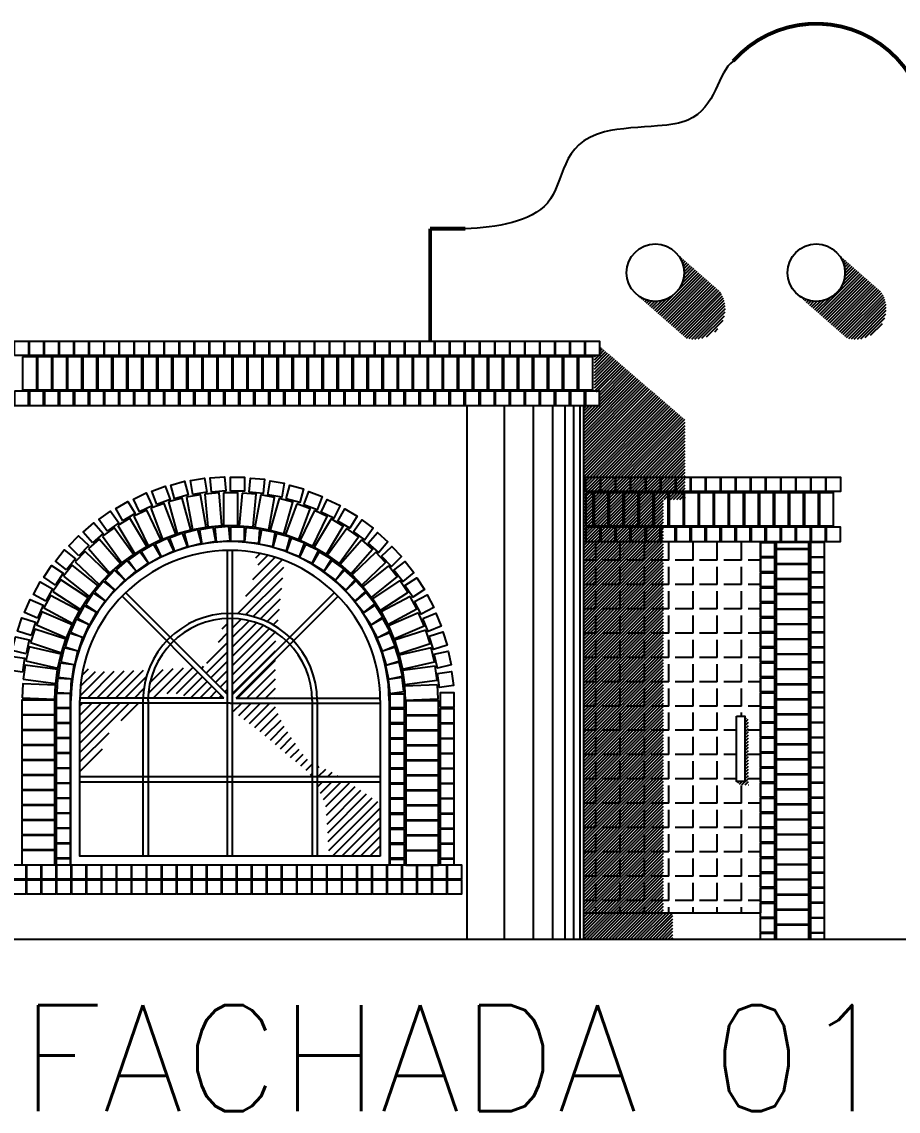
# Model space of a CAD drawing. Extents: x -51.7 to 12.2, y -8.6 to 39.8.
# Drawn here: x 2.25 to 7.21, y 8.3 to 14.46 of the extents above; entities that cross this region are included whole.
import ezdxf

# ---------------------------------------------------------------- set-up
doc = ezdxf.new("R2010")
doc.units = 0
doc.header["$LTSCALE"] = 0.5
doc.header["$MEASUREMENT"] = 0
doc.layers.add('ELEV', color=7, linetype='CONTINUOUS')
doc.layers.add('ELEVACION', color=7, linetype='CONTINUOUS')
doc.styles.add('COTAS', font='romans.shx', dxfattribs={"height": 0.1})
pattern_1 = [(45, (-18.964873, 11.449822), (-0.008838835, 0.008838835), [])]

msp = doc.modelspace()

# ---------------------------------------------------------------- hatches: boundary and pattern name
at = {"layer": 'ELEV'}
h = msp.add_hatch(dxfattribs=at)
h.set_pattern_fill('ANSI31', color=256, scale=0.1, style=0)
h.set_pattern_definition(pattern_1)
h.paths.add_polyline_path([(6.2051, 12.9321), (5.9444, 13.1614, -0.21562), (5.9996, 13.0394, -0.645251), (5.7298, 12.9174), (6.0107, 12.6703, 0.697827)])
h = msp.add_hatch(dxfattribs=at)
h.set_pattern_fill('ANSI31', color=256, scale=0.1, style=0)
h.set_pattern_definition(pattern_1)
h.paths.add_polyline_path([(7.1151, 12.9321), (6.8544, 13.1614, -0.21562), (6.9096, 13.0394, -0.645251), (6.6398, 12.9174), (6.9207, 12.6703, 0.697827)])
h = msp.add_hatch(dxfattribs=at)
h.set_pattern_fill('ANSI31', color=256, scale=0.1, style=0)
h.set_pattern_definition([(45, (-8.715565, 0), (-0.008838835, 0.008838835), [])])
h.paths.add_polyline_path([(5.4338, 9.2683), (5.4338, 12.2883), (5.5202, 12.2883), (5.5202, 12.3645), (5.4923, 12.3645), (5.4923, 12.5692), (5.5202, 12.5692), (5.5202, 12.6264), (6.0055, 12.2088), (6.0055, 11.7569), (5.8836, 11.7569), (5.8836, 9.4183), (5.9364, 9.4183), (5.9364, 9.2683)])
h = msp.add_hatch(dxfattribs=at)
h.set_pattern_fill('ANGLE', color=256, scale=0.5, angle=90, style=0)
h.set_pattern_definition([(90, (0, 0), (-0.1375, 8e-18), [0.1, -0.0375]), (180, (0, 0), (-2e-17, -0.1375), [0.1, -0.0375])])
h.paths.add_polyline_path([(6.4313, 11.5183), (5.4313, 11.5183), (5.4313, 9.4183), (6.4313, 9.4183), (6.4313, 9.472)])
h.paths.add_polyline_path([(6.3431, 10.5299), (6.3431, 10.1612), (6.2954, 10.1612), (6.2954, 10.5299)], flags=16)
h = msp.add_hatch(dxfattribs=at)
h.set_pattern_fill('ANSI31', color=256, scale=0.3, style=0)
h.paths.add_polyline_path([(3.7402, 11.4102, 0.053842), (3.564, 11.4579), (3.5928, 11.3931), (3.5717, 11.3299), (3.5083, 11.1822), (3.4456, 11.1195), (3.4456, 11.111, -0.137158), (3.6991, 11.0321)])
h.paths.add_polyline_path([(3.6956, 11.0001, 0.144654), (3.4456, 11.0824), (3.4456, 10.6528), (3.6878, 10.895), (3.6878, 10.929)])
h.paths.add_polyline_path([(3.4171, 11.0824, 0.004844), (3.4081, 11.082), (3.4028, 11.0767), (3.35, 10.8974), (3.2866, 10.813), (3.259, 10.8109), (3.4171, 10.6528)])
h.paths.add_polyline_path([(3.2215, 10.808), (3.0121, 10.7919), (3.0006, 10.7916, 0.088129), (2.9673, 10.6326), (3.0154, 10.6326), (3.0543, 10.6548), (3.1071, 10.6653), (3.2251, 10.6326), (3.3969, 10.6326)])
h.paths.add_polyline_path([(2.9696, 10.7906), (2.6742, 10.7814), (2.6029, 10.8088, 0.052334), (2.5815, 10.6326), (2.9387, 10.6326, -0.082206)])
h.paths.add_polyline_path([(2.9065, 10.5704), (2.9385, 10.5887), (2.9385, 10.604), (2.5813, 10.604), (2.5813, 10.214), (2.7059, 10.3384), (2.7587, 10.4649)])
h.paths.add_polyline_path([(3.6878, 10.8546), (3.4658, 10.6326), (3.6878, 10.6326)])
h.paths.add_polyline_path([(3.6878, 10.581), (3.6878, 10.604), (3.4456, 10.604), (3.4456, 10.5619), (3.6139, 10.4333), (3.7617, 10.3067), (3.8779, 10.2118), (3.8909, 10.1883), (3.8956, 10.1883), (3.8956, 10.2617), (3.8885, 10.2645), (3.8251, 10.3384), (3.7301, 10.486)])
h.paths.add_polyline_path([(3.994, 10.2223), (3.9242, 10.2502), (3.9242, 10.1883), (4.0536, 10.1883)])
h.paths.add_polyline_path([(4.1007, 10.1583), (3.9242, 10.1583), (3.9242, 10.1285), (3.9307, 10.1169), (3.9729, 10.0325), (3.9925, 9.7383), (4.2813, 9.7383), (4.2813, 10.038)])
at = {"layer": 'ELEVACION'}
h = msp.add_hatch(dxfattribs=at)
h.set_pattern_fill('ANSI31', color=256, scale=0.1, style=0)
h.set_pattern_definition([(45, (-19.559361, 13.228758), (-0.008838835, 0.008838835), [])])
h.paths.add_polyline_path([(6.3431, 10.5299), (6.3431, 10.1612), (6.3631, 10.1435), (6.3631, 10.5123)])
h.paths.add_polyline_path([(6.3431, 10.1612), (6.2954, 10.1612), (6.318, 10.1412), (6.3631, 10.1412), (6.3631, 10.1435)])

# ---------------------------------------------------------------- linework, layer by layer
at = {"layer": 'ELEV'}
for p, q in [((1.4313, 12.2883), (5.4313, 12.2883)), ((4.7706, 12.2883), (4.7706, 9.2683)), ((4.9821, 12.2883), (4.9821, 9.2683)), ((5.145, 12.2883), (5.145, 9.2683)), ((5.2552, 12.2883), (5.2552, 9.2683)), ((5.3256, 12.2883), (5.3256, 9.2683)), ((5.3741, 12.2883), (5.3741, 9.2683)), ((5.4093, 12.2883), (5.4093, 9.2683)), ((5.4313, 12.2883), (5.4313, 9.2683)), ((5.4313, 11.5183), (6.4313, 11.5183)), ((6.4313, 11.5183), (6.4313, 9.4183)), ((5.4313, 9.4183), (6.4313, 9.4183)), ((-0.2937, 9.2683), (12.1948, 9.2683))]:
    msp.add_line(p, q, dxfattribs=at)
at = {"layer": 'ELEV', "const_width": 0.0214}
msp.add_lwpolyline([(7.2783, 14.1549, 0.500359), (6.277, 14.2364, 0.500359)], format="xyb", dxfattribs=at)
for points in [[(4.5628, 13.2883), (4.5628, 12.6512)], [(4.7629, 13.2883), (4.5628, 13.2883)]]:
    msp.add_lwpolyline(points, dxfattribs=at)
at = {"layer": 'ELEV'}
for centre in [(5.8371, 13.0394), (6.7471, 13.0394)]:
    msp.add_circle(centre, 0.1625, dxfattribs=at)
msp.add_open_spline([(6.277, 14.2364), (6.191, 14.1772), (6.1791, 13.9164), (5.8585, 13.8653), (5.2789, 13.8454), (5.3634, 13.3641), (4.9374, 13.2947), (4.7629, 13.2883)], degree=3, knots=[0, 0, 0, 0, 0.415536, 0.527958, 0.663505, 1.063094, 1.412458, 1.412458, 1.412458, 1.412458], dxfattribs=at)
at = {"layer": 'ELEVACION'}
for p, q in [((3.4171, 9.7383), (3.4171, 11.4683)), ((3.4456, 9.7383), (3.4456, 11.4683)), ((3.4171, 10.6528), (2.8404, 11.2295)), ((3.4456, 10.6528), (4.0223, 11.2295)), ((3.3969, 10.6326), (2.8202, 11.2093)), ((3.4658, 10.6326), (4.0425, 11.2093)), ((2.5313, 9.6883), (2.5313, 10.6183)), ((3.3969, 10.6326), (2.5813, 10.6326)), ((3.4313, 10.604), (2.5813, 10.604)), ((2.9385, 10.6183), (2.9385, 9.7383)), ((2.9671, 10.6183), (2.9671, 9.7383)), ((3.4313, 10.604), (4.2813, 10.604)), ((3.4658, 10.6326), (4.2813, 10.6326)), ((3.8956, 10.6183), (3.8956, 9.7383)), ((3.9242, 10.6183), (3.9242, 9.7383)), ((4.3313, 10.6183), (4.3313, 9.6883)), ((2.5813, 10.1883), (4.2813, 10.1883)), ((2.5813, 10.1583), (4.2813, 10.1583))]:
    msp.add_line(p, q, dxfattribs=at)
for points in [[(2.2113, 12.5712), (2.2113, 12.6512), (2.2913, 12.6512), (2.2913, 12.5712)], [(2.2963, 12.5712), (2.2963, 12.6512), (2.3763, 12.6512), (2.3763, 12.5712)], [(2.3813, 12.5712), (2.3813, 12.6512), (2.4613, 12.6512), (2.4613, 12.5712)], [(2.4663, 12.5712), (2.4663, 12.6512), (2.5463, 12.6512), (2.5463, 12.5712)], [(2.5513, 12.5712), (2.5513, 12.6512), (2.6313, 12.6512), (2.6313, 12.5712)], [(2.6363, 12.5712), (2.6363, 12.6512), (2.7163, 12.6512), (2.7163, 12.5712)], [(2.7213, 12.5712), (2.7213, 12.6512), (2.8013, 12.6512), (2.8013, 12.5712)], [(2.8063, 12.5712), (2.8063, 12.6512), (2.8863, 12.6512), (2.8863, 12.5712)], [(2.8913, 12.5712), (2.8913, 12.6512), (2.9713, 12.6512), (2.9713, 12.5712)], [(2.9763, 12.5712), (2.9763, 12.6512), (3.0563, 12.6512), (3.0563, 12.5712)], [(3.0613, 12.5712), (3.0613, 12.6512), (3.1413, 12.6512), (3.1413, 12.5712)], [(3.1463, 12.5712), (3.1463, 12.6512), (3.2263, 12.6512), (3.2263, 12.5712)], [(3.2313, 12.5712), (3.2313, 12.6512), (3.3113, 12.6512), (3.3113, 12.5712)], [(3.3163, 12.5712), (3.3163, 12.6512), (3.3963, 12.6512), (3.3963, 12.5712)], [(3.4013, 12.5712), (3.4013, 12.6512), (3.4813, 12.6512), (3.4813, 12.5712)], [(3.4863, 12.5712), (3.4863, 12.6512), (3.5663, 12.6512), (3.5663, 12.5712)], [(3.5713, 12.5712), (3.5713, 12.6512), (3.6513, 12.6512), (3.6513, 12.5712)], [(3.6563, 12.5712), (3.6563, 12.6512), (3.7363, 12.6512), (3.7363, 12.5712)], [(3.7413, 12.5712), (3.7413, 12.6512), (3.8213, 12.6512), (3.8213, 12.5712)], [(3.8263, 12.5712), (3.8263, 12.6512), (3.9063, 12.6512), (3.9063, 12.5712)], [(3.9113, 12.5712), (3.9113, 12.6512), (3.9913, 12.6512), (3.9913, 12.5712)], [(3.9963, 12.5712), (3.9963, 12.6512), (4.0763, 12.6512), (4.0763, 12.5712)], [(4.0813, 12.5712), (4.0813, 12.6512), (4.1613, 12.6512), (4.1613, 12.5712)], [(4.1663, 12.5712), (4.1663, 12.6512), (4.2463, 12.6512), (4.2463, 12.5712)], [(4.2513, 12.5712), (4.2513, 12.6512), (4.3313, 12.6512), (4.3313, 12.5712)], [(4.3363, 12.5712), (4.3363, 12.6512), (4.4163, 12.6512), (4.4163, 12.5712)], [(4.4213, 12.5712), (4.4213, 12.6512), (4.5013, 12.6512), (4.5013, 12.5712)], [(4.5063, 12.5712), (4.5063, 12.6512), (4.5863, 12.6512), (4.5863, 12.5712)], [(4.5913, 12.5712), (4.5913, 12.6512), (4.6713, 12.6512), (4.6713, 12.5712)], [(4.6763, 12.5712), (4.6763, 12.6512), (4.7563, 12.6512), (4.7563, 12.5712)], [(4.7613, 12.5712), (4.7613, 12.6512), (4.8413, 12.6512), (4.8413, 12.5712)], [(4.8463, 12.5712), (4.8463, 12.6512), (4.9263, 12.6512), (4.9263, 12.5712)], [(4.9313, 12.5712), (4.9313, 12.6512), (5.0113, 12.6512), (5.0113, 12.5712)], [(5.0163, 12.5712), (5.0163, 12.6512), (5.0963, 12.6512), (5.0963, 12.5712)], [(5.1013, 12.5712), (5.1013, 12.6512), (5.1813, 12.6512), (5.1813, 12.5712)], [(5.1863, 12.5712), (5.1863, 12.6512), (5.2663, 12.6512), (5.2663, 12.5712)], [(5.2713, 12.5712), (5.2713, 12.6512), (5.3513, 12.6512), (5.3513, 12.5712)], [(5.3563, 12.5712), (5.3563, 12.6512), (5.4363, 12.6512), (5.4363, 12.5712)], [(5.4413, 12.5712), (5.4413, 12.6512), (5.5213, 12.6512), (5.5213, 12.5712)], [(2.2576, 12.5627), (2.2576, 12.3768), (2.3376, 12.3768), (2.3376, 12.5627)], [(2.3426, 12.5627), (2.3426, 12.3768), (2.4226, 12.3768), (2.4226, 12.5627)], [(2.4276, 12.5627), (2.4276, 12.3768), (2.5076, 12.3768), (2.5076, 12.5627)], [(2.5126, 12.5627), (2.5126, 12.3768), (2.5926, 12.3768), (2.5926, 12.5627)], [(2.5976, 12.5627), (2.5976, 12.3768), (2.6776, 12.3768), (2.6776, 12.5627)], [(2.6826, 12.5627), (2.6826, 12.3768), (2.7626, 12.3768), (2.7626, 12.5627)], [(2.7676, 12.5627), (2.7676, 12.3768), (2.8476, 12.3768), (2.8476, 12.5627)], [(2.8526, 12.5627), (2.8526, 12.3768), (2.9326, 12.3768), (2.9326, 12.5627)], [(2.9376, 12.5627), (2.9376, 12.3768), (3.0176, 12.3768), (3.0176, 12.5627)], [(3.0226, 12.5627), (3.0226, 12.3768), (3.1026, 12.3768), (3.1026, 12.5627)], [(3.1076, 12.5627), (3.1076, 12.3768), (3.1876, 12.3768), (3.1876, 12.5627)], [(3.1926, 12.5627), (3.1926, 12.3768), (3.2726, 12.3768), (3.2726, 12.5627)], [(3.2776, 12.5627), (3.2776, 12.3768), (3.3576, 12.3768), (3.3576, 12.5627)], [(3.3626, 12.5627), (3.3626, 12.3768), (3.4426, 12.3768), (3.4426, 12.5627)], [(3.4476, 12.5627), (3.4476, 12.3768), (3.5276, 12.3768), (3.5276, 12.5627)], [(3.5326, 12.5627), (3.5326, 12.3768), (3.6126, 12.3768), (3.6126, 12.5627)], [(3.6176, 12.5627), (3.6176, 12.3768), (3.6976, 12.3768), (3.6976, 12.5627)], [(3.7026, 12.5627), (3.7026, 12.3768), (3.7826, 12.3768), (3.7826, 12.5627)], [(3.7876, 12.5627), (3.7876, 12.3768), (3.8676, 12.3768), (3.8676, 12.5627)], [(3.8726, 12.5627), (3.8726, 12.3768), (3.9526, 12.3768), (3.9526, 12.5627)], [(3.9576, 12.5627), (3.9576, 12.3768), (4.0376, 12.3768), (4.0376, 12.5627)], [(4.0426, 12.5627), (4.0426, 12.3768), (4.1226, 12.3768), (4.1226, 12.5627)], [(4.1276, 12.5627), (4.1276, 12.3768), (4.2076, 12.3768), (4.2076, 12.5627)], [(4.2126, 12.5627), (4.2126, 12.3768), (4.2926, 12.3768), (4.2926, 12.5627)], [(4.2976, 12.5627), (4.2976, 12.3768), (4.3776, 12.3768), (4.3776, 12.5627)], [(4.3826, 12.5627), (4.3826, 12.3768), (4.4626, 12.3768), (4.4626, 12.5627)], [(4.4676, 12.5627), (4.4676, 12.3768), (4.5476, 12.3768), (4.5476, 12.5627)], [(4.5526, 12.5627), (4.5526, 12.3768), (4.6326, 12.3768), (4.6326, 12.5627)], [(4.6376, 12.5627), (4.6376, 12.3768), (4.7176, 12.3768), (4.7176, 12.5627)], [(4.7226, 12.5627), (4.7226, 12.3768), (4.8026, 12.3768), (4.8026, 12.5627)], [(4.8076, 12.5627), (4.8076, 12.3768), (4.8876, 12.3768), (4.8876, 12.5627)], [(4.8926, 12.5627), (4.8926, 12.3768), (4.9726, 12.3768), (4.9726, 12.5627)], [(4.9776, 12.5627), (4.9776, 12.3768), (5.0576, 12.3768), (5.0576, 12.5627)], [(5.0626, 12.5627), (5.0626, 12.3768), (5.1426, 12.3768), (5.1426, 12.5627)], [(5.1476, 12.5627), (5.1476, 12.3768), (5.2276, 12.3768), (5.2276, 12.5627)], [(5.2326, 12.5627), (5.2326, 12.3768), (5.3126, 12.3768), (5.3126, 12.5627)], [(5.3176, 12.5627), (5.3176, 12.3768), (5.3976, 12.3768), (5.3976, 12.5627)], [(5.4026, 12.5627), (5.4026, 12.3768), (5.4826, 12.3768), (5.4826, 12.5627)], [(2.2113, 12.3683), (2.2113, 12.2883), (2.2913, 12.2883), (2.2913, 12.3683)], [(2.2963, 12.3683), (2.2963, 12.2883), (2.3763, 12.2883), (2.3763, 12.3683)], [(2.3813, 12.3683), (2.3813, 12.2883), (2.4613, 12.2883), (2.4613, 12.3683)], [(2.4663, 12.3683), (2.4663, 12.2883), (2.5463, 12.2883), (2.5463, 12.3683)], [(2.5513, 12.3683), (2.5513, 12.2883), (2.6313, 12.2883), (2.6313, 12.3683)], [(2.6363, 12.3683), (2.6363, 12.2883), (2.7163, 12.2883), (2.7163, 12.3683)], [(2.7213, 12.3683), (2.7213, 12.2883), (2.8013, 12.2883), (2.8013, 12.3683)], [(2.8063, 12.3683), (2.8063, 12.2883), (2.8863, 12.2883), (2.8863, 12.3683)], [(2.8913, 12.3683), (2.8913, 12.2883), (2.9713, 12.2883), (2.9713, 12.3683)], [(2.9763, 12.3683), (2.9763, 12.2883), (3.0563, 12.2883), (3.0563, 12.3683)], [(3.0613, 12.3683), (3.0613, 12.2883), (3.1413, 12.2883), (3.1413, 12.3683)], [(3.1463, 12.3683), (3.1463, 12.2883), (3.2263, 12.2883), (3.2263, 12.3683)], [(3.2313, 12.3683), (3.2313, 12.2883), (3.3113, 12.2883), (3.3113, 12.3683)], [(3.3163, 12.3683), (3.3163, 12.2883), (3.3963, 12.2883), (3.3963, 12.3683)], [(3.4013, 12.3683), (3.4013, 12.2883), (3.4813, 12.2883), (3.4813, 12.3683)], [(3.4863, 12.3683), (3.4863, 12.2883), (3.5663, 12.2883), (3.5663, 12.3683)], [(3.5713, 12.3683), (3.5713, 12.2883), (3.6513, 12.2883), (3.6513, 12.3683)], [(3.6563, 12.3683), (3.6563, 12.2883), (3.7363, 12.2883), (3.7363, 12.3683)], [(3.7413, 12.3683), (3.7413, 12.2883), (3.8213, 12.2883), (3.8213, 12.3683)], [(3.8263, 12.3683), (3.8263, 12.2883), (3.9063, 12.2883), (3.9063, 12.3683)], [(3.9113, 12.3683), (3.9113, 12.2883), (3.9913, 12.2883), (3.9913, 12.3683)], [(3.9963, 12.3683), (3.9963, 12.2883), (4.0763, 12.2883), (4.0763, 12.3683)], [(4.0813, 12.3683), (4.0813, 12.2883), (4.1613, 12.2883), (4.1613, 12.3683)], [(4.1663, 12.3683), (4.1663, 12.2883), (4.2463, 12.2883), (4.2463, 12.3683)], [(4.2513, 12.3683), (4.2513, 12.2883), (4.3313, 12.2883), (4.3313, 12.3683)], [(4.3363, 12.3683), (4.3363, 12.2883), (4.4163, 12.2883), (4.4163, 12.3683)], [(4.4213, 12.3683), (4.4213, 12.2883), (4.5013, 12.2883), (4.5013, 12.3683)], [(4.5063, 12.3683), (4.5063, 12.2883), (4.5863, 12.2883), (4.5863, 12.3683)], [(4.5913, 12.3683), (4.5913, 12.2883), (4.6713, 12.2883), (4.6713, 12.3683)], [(4.6763, 12.3683), (4.6763, 12.2883), (4.7563, 12.2883), (4.7563, 12.3683)], [(4.7613, 12.3683), (4.7613, 12.2883), (4.8413, 12.2883), (4.8413, 12.3683)], [(4.8463, 12.3683), (4.8463, 12.2883), (4.9263, 12.2883), (4.9263, 12.3683)], [(4.9313, 12.3683), (4.9313, 12.2883), (5.0113, 12.2883), (5.0113, 12.3683)], [(5.0163, 12.3683), (5.0163, 12.2883), (5.0963, 12.2883), (5.0963, 12.3683)], [(5.1013, 12.3683), (5.1013, 12.2883), (5.1813, 12.2883), (5.1813, 12.3683)], [(5.1863, 12.3683), (5.1863, 12.2883), (5.2663, 12.2883), (5.2663, 12.3683)], [(5.2713, 12.3683), (5.2713, 12.2883), (5.3513, 12.2883), (5.3513, 12.3683)], [(5.3563, 12.3683), (5.3563, 12.2883), (5.4363, 12.2883), (5.4363, 12.3683)], [(5.4413, 12.3683), (5.4413, 12.2883), (5.5213, 12.2883), (5.5213, 12.3683)], [(3.1178, 11.7605), (3.0965, 11.8376), (3.1737, 11.8589), (3.1949, 11.7818)], [(3.2215, 11.784), (3.2072, 11.8627), (3.2859, 11.877), (3.3002, 11.7983)], [(3.3268, 11.7981), (3.3196, 11.8778), (3.3993, 11.885), (3.4065, 11.8053)], [(3.433, 11.8027), (3.433, 11.8827), (3.513, 11.8827), (3.513, 11.8027)], [(3.5391, 11.7978), (3.5463, 11.8775), (3.626, 11.8703), (3.6188, 11.7907)], [(3.6444, 11.7834), (3.6587, 11.8621), (3.7374, 11.8478), (3.7232, 11.7691)], [(3.748, 11.7596), (3.7693, 11.8367), (3.8464, 11.8155), (3.8251, 11.7383)], [(5.4442, 11.8019), (5.4442, 11.8819), (5.5242, 11.8819), (5.5242, 11.8019)], [(5.5292, 11.8019), (5.5292, 11.8819), (5.6092, 11.8819), (5.6092, 11.8019)], [(5.6142, 11.8019), (5.6142, 11.8819), (5.6942, 11.8819), (5.6942, 11.8019)], [(5.6992, 11.8019), (5.6992, 11.8819), (5.7792, 11.8819), (5.7792, 11.8019)], [(5.7842, 11.8019), (5.7842, 11.8819), (5.8642, 11.8819), (5.8642, 11.8019)], [(5.8692, 11.8019), (5.8692, 11.8819), (5.9492, 11.8819), (5.9492, 11.8019)], [(5.9542, 11.8019), (5.9542, 11.8819), (6.0342, 11.8819), (6.0342, 11.8019)], [(6.0392, 11.8019), (6.0392, 11.8819), (6.1192, 11.8819), (6.1192, 11.8019)], [(6.1242, 11.8019), (6.1242, 11.8819), (6.2042, 11.8819), (6.2042, 11.8019)], [(6.2092, 11.8019), (6.2092, 11.8819), (6.2892, 11.8819), (6.2892, 11.8019)], [(6.2942, 11.8019), (6.2942, 11.8819), (6.3742, 11.8819), (6.3742, 11.8019)], [(6.3792, 11.8019), (6.3792, 11.8819), (6.4592, 11.8819), (6.4592, 11.8019)], [(6.4642, 11.8019), (6.4642, 11.8819), (6.5442, 11.8819), (6.5442, 11.8019)], [(6.5492, 11.8019), (6.5492, 11.8819), (6.6292, 11.8819), (6.6292, 11.8019)], [(6.6342, 11.8019), (6.6342, 11.8819), (6.7142, 11.8819), (6.7142, 11.8019)], [(6.7192, 11.8019), (6.7192, 11.8819), (6.7992, 11.8819), (6.7992, 11.8019)], [(6.8042, 11.8019), (6.8042, 11.8819), (6.8842, 11.8819), (6.8842, 11.8019)], [(2.9189, 11.6862), (2.8842, 11.7582), (2.9563, 11.7929), (2.991, 11.7209)], [(3.0167, 11.7278), (2.9886, 11.8027), (3.0635, 11.8308), (3.0916, 11.7559)], [(3.1849, 11.7687), (3.2181, 11.5858), (3.2968, 11.6001), (3.2636, 11.783)], [(3.289, 11.7862), (3.3057, 11.601), (3.3854, 11.6082), (3.3687, 11.7933)], [(3.3943, 11.7942), (3.3943, 11.6084), (3.4743, 11.6084), (3.4743, 11.7942)], [(3.4998, 11.7928), (3.4832, 11.6077), (3.5628, 11.6005), (3.5795, 11.7856)], [(3.6048, 11.7819), (3.5716, 11.5991), (3.6504, 11.5848), (3.6835, 11.7677)], [(3.8491, 11.7266), (3.8772, 11.8015), (3.9521, 11.7734), (3.9239, 11.6985)], [(5.4442, 11.7934), (5.4442, 11.6076), (5.4855, 11.6076), (5.4855, 11.7934)], [(5.4905, 11.7934), (5.4905, 11.6076), (5.5705, 11.6076), (5.5705, 11.7934)], [(5.5755, 11.7934), (5.5755, 11.6076), (5.6555, 11.6076), (5.6555, 11.7934)], [(5.6605, 11.7934), (5.6605, 11.6076), (5.7405, 11.6076), (5.7405, 11.7934)], [(5.7455, 11.7934), (5.7455, 11.6076), (5.8255, 11.6076), (5.8255, 11.7934)], [(5.8305, 11.7934), (5.8305, 11.6076), (5.9105, 11.6076), (5.9105, 11.7934)], [(5.9155, 11.7934), (5.9155, 11.6076), (5.9955, 11.6076), (5.9955, 11.7934)], [(6.0005, 11.7934), (6.0005, 11.6076), (6.0805, 11.6076), (6.0805, 11.7934)], [(6.0855, 11.7934), (6.0855, 11.6076), (6.1655, 11.6076), (6.1655, 11.7934)], [(6.1705, 11.7934), (6.1705, 11.6076), (6.2505, 11.6076), (6.2505, 11.7934)], [(6.2555, 11.7934), (6.2555, 11.6076), (6.3355, 11.6076), (6.3355, 11.7934)], [(6.3405, 11.7934), (6.3405, 11.6076), (6.4205, 11.6076), (6.4205, 11.7934)], [(6.4255, 11.7934), (6.4255, 11.6076), (6.5055, 11.6076), (6.5055, 11.7934)], [(6.5105, 11.7934), (6.5105, 11.6076), (6.5905, 11.6076), (6.5905, 11.7934)], [(6.5955, 11.7934), (6.5955, 11.6076), (6.6755, 11.6076), (6.6755, 11.7934)], [(6.6805, 11.7934), (6.6805, 11.6076), (6.7605, 11.6076), (6.7605, 11.7934)], [(6.7655, 11.7934), (6.7655, 11.6076), (6.8455, 11.6076), (6.8455, 11.7934)], [(2.8253, 11.6359), (2.7842, 11.7046), (2.8529, 11.7456), (2.8939, 11.677)], [(2.9835, 11.7062), (3.0488, 11.5322), (3.1237, 11.5603), (3.0584, 11.7343)], [(3.0828, 11.742), (3.1322, 11.5628), (3.2093, 11.5841), (3.1599, 11.7633)], [(3.7084, 11.7617), (3.659, 11.5825), (3.7361, 11.5613), (3.7856, 11.7404)], [(3.8098, 11.7323), (3.7445, 11.5583), (3.8194, 11.5301), (3.8847, 11.7042)], [(3.9467, 11.6847), (3.9814, 11.7568), (4.0535, 11.7221), (4.0188, 11.65)], [(2.7365, 11.5775), (2.6895, 11.6422), (2.7542, 11.6892), (2.8012, 11.6245)], [(2.7964, 11.6088), (2.8917, 11.4492), (2.9604, 11.4902), (2.8651, 11.6498)], [(2.8877, 11.6617), (2.9684, 11.4942), (3.0405, 11.5289), (2.9598, 11.6964)], [(3.9081, 11.6939), (3.8275, 11.5264), (3.8996, 11.4917), (3.9802, 11.6592)], [(4.0402, 11.6342), (4.0813, 11.7029), (4.1499, 11.6619), (4.1089, 11.5932)], [(2.6533, 11.5114), (2.6007, 11.5716), (2.6609, 11.6242), (2.7135, 11.564)], [(2.7102, 11.5479), (2.8194, 11.3975), (2.8841, 11.4445), (2.7749, 11.5949)], [(3.2577, 11.5844), (3.272, 11.5056), (3.3507, 11.5199), (3.3364, 11.5986)], [(3.345, 11.596), (3.3522, 11.5164), (3.4318, 11.5235), (3.4247, 11.6032)], [(3.433, 11.5998), (3.433, 11.5198), (3.513, 11.5198), (3.513, 11.5998)], [(3.521, 11.5957), (3.5138, 11.5161), (3.5935, 11.5089), (3.6006, 11.5886)], [(4.0026, 11.6468), (3.9073, 11.4872), (3.976, 11.4462), (4.0713, 11.6058)], [(4.0925, 11.5914), (3.9833, 11.4411), (4.048, 11.394), (4.1573, 11.5444)], [(4.1289, 11.5756), (4.1759, 11.6403), (4.2406, 11.5933), (4.1936, 11.5286)], [(5.4442, 11.599), (5.4442, 11.519), (5.5242, 11.519), (5.5242, 11.599)], [(5.5292, 11.599), (5.5292, 11.519), (5.6092, 11.519), (5.6092, 11.599)], [(5.6142, 11.599), (5.6142, 11.519), (5.6942, 11.519), (5.6942, 11.599)], [(5.6992, 11.599), (5.6992, 11.519), (5.7792, 11.519), (5.7792, 11.599)], [(5.7842, 11.599), (5.7842, 11.519), (5.8642, 11.519), (5.8642, 11.599)], [(5.8692, 11.599), (5.8692, 11.519), (5.9492, 11.519), (5.9492, 11.599)], [(5.9542, 11.599), (5.9542, 11.519), (6.0342, 11.519), (6.0342, 11.599)], [(6.0392, 11.599), (6.0392, 11.519), (6.1192, 11.519), (6.1192, 11.599)], [(6.1242, 11.599), (6.1242, 11.519), (6.2042, 11.519), (6.2042, 11.599)], [(6.2092, 11.599), (6.2092, 11.519), (6.2892, 11.519), (6.2892, 11.599)], [(6.2942, 11.599), (6.2942, 11.519), (6.3742, 11.519), (6.3742, 11.599)], [(6.3792, 11.599), (6.3792, 11.519), (6.4592, 11.519), (6.4592, 11.599)], [(6.4642, 11.599), (6.4642, 11.519), (6.5442, 11.519), (6.5442, 11.599)], [(6.5492, 11.599), (6.5492, 11.519), (6.6292, 11.519), (6.6292, 11.599)], [(6.6342, 11.599), (6.6342, 11.519), (6.7142, 11.519), (6.7142, 11.599)], [(6.7192, 11.599), (6.7192, 11.519), (6.7992, 11.519), (6.7992, 11.599)], [(6.8042, 11.599), (6.8042, 11.519), (6.8842, 11.519), (6.8842, 11.599)], [(2.5764, 11.438), (2.5186, 11.4933), (2.5738, 11.5511), (2.6317, 11.4958)], [(2.6298, 11.4795), (2.752, 11.3395), (2.8123, 11.3921), (2.69, 11.5321)], [(3.007, 11.5034), (3.0417, 11.4313), (3.1137, 11.466), (3.079, 11.5381)], [(3.088, 11.5378), (3.1161, 11.4629), (3.191, 11.491), (3.1629, 11.5659)], [(3.1718, 11.5649), (3.1931, 11.4878), (3.2702, 11.5091), (3.2489, 11.5862)], [(3.6082, 11.5838), (3.5939, 11.5051), (3.6726, 11.4908), (3.6869, 11.5695)], [(3.694, 11.564), (3.6728, 11.4869), (3.7499, 11.4656), (3.7712, 11.5428)], [(3.7778, 11.5367), (3.7496, 11.4618), (3.8245, 11.4337), (3.8527, 11.5086)], [(4.1771, 11.5283), (4.0548, 11.3883), (4.1151, 11.3356), (4.2373, 11.4756)], [(4.2119, 11.5092), (4.2645, 11.5694), (4.3247, 11.5168), (4.2721, 11.4566)], [(2.5063, 11.3581), (2.4438, 11.408), (2.4937, 11.4705), (2.5562, 11.4206)], [(2.9293, 11.4617), (2.9704, 11.3931), (3.039, 11.4341), (2.998, 11.5028)], [(3.8587, 11.5019), (3.824, 11.4299), (3.8961, 11.3951), (3.9308, 11.4672)], [(4.2886, 11.4356), (4.3464, 11.4909), (4.4017, 11.4331), (4.3439, 11.3778)], [(6.5113, 11.432), (6.4313, 11.432), (6.4313, 11.512), (6.5113, 11.512)], [(6.5199, 11.4783), (6.7057, 11.4783), (6.7057, 11.512), (6.5199, 11.512)], [(6.5199, 11.3933), (6.7057, 11.3933), (6.7057, 11.4733), (6.5199, 11.4733)], [(6.7142, 11.432), (6.7942, 11.432), (6.7942, 11.512), (6.7142, 11.512)], [(2.5558, 11.4042), (2.6901, 11.2757), (2.7454, 11.3335), (2.6111, 11.462)], [(2.7868, 11.3586), (2.8394, 11.2983), (2.8997, 11.3509), (2.847, 11.4112)], [(2.8557, 11.4134), (2.9028, 11.3486), (2.9675, 11.3957), (2.9205, 11.4604)], [(3.9362, 11.4601), (3.8951, 11.3914), (3.9638, 11.3504), (4.0048, 11.419)], [(4.0096, 11.4114), (3.9626, 11.3467), (4.0273, 11.2997), (4.0743, 11.3644)], [(4.2557, 11.4577), (4.1213, 11.3293), (4.1766, 11.2715), (4.3109, 11.3999)], [(4.3584, 11.3555), (4.4209, 11.4054), (4.4708, 11.3428), (4.4083, 11.293)], [(6.5113, 11.347), (6.4313, 11.347), (6.4313, 11.427), (6.5113, 11.427)], [(6.7142, 11.347), (6.7942, 11.347), (6.7942, 11.427), (6.7142, 11.427)], [(2.4438, 11.2722), (2.377, 11.3163), (2.4211, 11.383), (2.4878, 11.3389)], [(2.4889, 11.3225), (2.6342, 11.2066), (2.6841, 11.2692), (2.5387, 11.385)], [(2.723, 11.2978), (2.7809, 11.2425), (2.8361, 11.3003), (2.7783, 11.3556)], [(4.0784, 11.3564), (4.0257, 11.2962), (4.086, 11.2435), (4.1386, 11.3038)], [(4.3276, 11.3805), (4.1823, 11.2646), (4.2321, 11.202), (4.3775, 11.3179)], [(6.5113, 11.262), (6.4313, 11.262), (6.4313, 11.342), (6.5113, 11.342)], [(6.5199, 11.3083), (6.7057, 11.3083), (6.7057, 11.3883), (6.5199, 11.3883)], [(6.7142, 11.262), (6.7942, 11.262), (6.7942, 11.342), (6.7142, 11.342)], [(2.3891, 11.181), (2.3187, 11.2189), (2.3566, 11.2894), (2.427, 11.2515)], [(2.4295, 11.2352), (2.5847, 11.1328), (2.6287, 11.1996), (2.4736, 11.302)], [(2.665, 11.2316), (2.7275, 11.1817), (2.7774, 11.2442), (2.7149, 11.2941)], [(4.1419, 11.2954), (4.0841, 11.2401), (4.1394, 11.1823), (4.1972, 11.2376)], [(4.3923, 11.2971), (4.2372, 11.1947), (4.2812, 11.1279), (4.4364, 11.2303)], [(4.4207, 11.2694), (4.4875, 11.3135), (4.5316, 11.2468), (4.4648, 11.2027)], [(6.5199, 11.2233), (6.7057, 11.2233), (6.7057, 11.3033), (6.5199, 11.3033)], [(2.6131, 11.1604), (2.6799, 11.1163), (2.7239, 11.1831), (2.6572, 11.2272)], [(4.1997, 11.229), (4.1372, 11.1791), (4.1871, 11.1166), (4.2496, 11.1665)], [(6.5113, 11.177), (6.4313, 11.177), (6.4313, 11.257), (6.5113, 11.257)], [(6.5199, 11.1383), (6.7057, 11.1383), (6.7057, 11.2183), (6.5199, 11.2183)], [(6.7142, 11.177), (6.7942, 11.177), (6.7942, 11.257), (6.7142, 11.257)], [(2.3429, 11.0853), (2.2693, 11.1168), (2.3008, 11.1903), (2.3743, 11.1589)], [(2.3783, 11.1429), (2.542, 11.0548), (2.5799, 11.1253), (2.4162, 11.2133)], [(4.2514, 11.1577), (4.1846, 11.1136), (4.2287, 11.0468), (4.2955, 11.0909)], [(4.4493, 11.2082), (4.2856, 11.1201), (4.3235, 11.0497), (4.4872, 11.1377)], [(4.4751, 11.1781), (4.5456, 11.216), (4.5835, 11.1456), (4.513, 11.1077)], [(6.5113, 11.092), (6.4313, 11.092), (6.4313, 11.172), (6.5113, 11.172)], [(6.7142, 11.092), (6.7942, 11.092), (6.7942, 11.172), (6.7142, 11.172)], [(2.3355, 11.0464), (2.5064, 10.9733), (2.5378, 11.0469), (2.3669, 11.12)], [(2.5678, 11.0849), (2.6382, 11.047), (2.6762, 11.1174), (2.6057, 11.1553)], [(4.4981, 11.1146), (4.3271, 11.0415), (4.3586, 10.968), (4.5295, 11.041)], [(4.5211, 11.0823), (4.5947, 11.1138), (4.6261, 11.0402), (4.5525, 11.0088)], [(6.5199, 11.0533), (6.7057, 11.0533), (6.7057, 11.1333), (6.5199, 11.1333)], [(2.3054, 10.9859), (2.2293, 11.0106), (2.254, 11.0867), (2.3301, 11.062)], [(2.5294, 11.0056), (2.603, 10.9741), (2.6345, 11.0477), (2.5609, 11.0792)], [(4.2964, 11.082), (4.226, 11.0441), (4.2639, 10.9736), (4.3344, 11.0115)], [(6.5113, 11.007), (6.4313, 11.007), (6.4313, 11.087), (6.5113, 11.087)], [(6.5199, 10.9683), (6.7057, 10.9683), (6.7057, 11.0483), (6.5199, 11.0483)], [(6.7142, 11.007), (6.7942, 11.007), (6.7942, 11.087), (6.7142, 11.087)], [(2.277, 10.8835), (2.199, 10.9013), (2.2168, 10.9793), (2.2948, 10.9615)], [(2.3015, 10.9464), (2.4783, 10.889), (2.503, 10.9651), (2.3263, 11.0225)], [(2.4984, 10.9232), (2.5745, 10.8985), (2.5992, 10.9745), (2.5231, 10.9993)], [(4.3345, 11.0026), (4.261, 10.9711), (4.2924, 10.8976), (4.366, 10.929)], [(4.5382, 11.017), (4.3615, 10.9595), (4.3862, 10.8834), (4.563, 10.9409)], [(4.5583, 10.9828), (4.6344, 11.0075), (4.6591, 10.9314), (4.583, 10.9067)], [(6.5113, 10.922), (6.4313, 10.922), (6.4313, 11.002), (6.5113, 11.002)], [(6.7142, 10.922), (6.7942, 10.922), (6.7942, 11.002), (6.7142, 11.002)], [(2.2767, 10.8438), (2.4579, 10.8025), (2.4757, 10.8805), (2.2945, 10.9218)], [(2.4748, 10.8383), (2.5528, 10.8205), (2.5706, 10.8985), (2.4926, 10.9163)], [(4.3653, 10.9201), (4.2892, 10.8954), (4.314, 10.8193), (4.3901, 10.844)], [(4.5695, 10.9161), (4.3883, 10.8748), (4.4061, 10.7968), (4.5873, 10.8381)], [(6.5113, 10.837), (6.4313, 10.837), (6.4313, 10.917), (6.5113, 10.917)], [(6.5199, 10.8833), (6.7057, 10.8833), (6.7057, 10.9633), (6.5199, 10.9633)], [(6.7142, 10.837), (6.7942, 10.837), (6.7942, 10.917), (6.7142, 10.917)], [(2.2579, 10.7789), (2.1786, 10.7897), (2.1893, 10.8689), (2.2686, 10.8582)], [(4.5864, 10.8803), (4.6644, 10.8981), (4.6822, 10.8201), (4.6042, 10.8023)], [(6.5199, 10.7983), (6.7057, 10.7983), (6.7057, 10.8783), (6.5199, 10.8783)], [(2.2611, 10.7394), (2.4453, 10.7145), (2.456, 10.7938), (2.2718, 10.8187)], [(2.4589, 10.7517), (2.5382, 10.741), (2.5489, 10.8202), (2.4697, 10.831)], [(4.3886, 10.8351), (4.3106, 10.8173), (4.3284, 10.7393), (4.4064, 10.7571)], [(4.5916, 10.8129), (4.4074, 10.788), (4.4182, 10.7087), (4.6024, 10.7336)], [(6.5113, 10.752), (6.4313, 10.752), (6.4313, 10.832), (6.5113, 10.832)], [(6.5199, 10.7133), (6.7057, 10.7133), (6.7057, 10.7933), (6.5199, 10.7933)], [(6.7142, 10.752), (6.7942, 10.752), (6.7942, 10.832), (6.7142, 10.832)], [(2.4509, 10.664), (2.5308, 10.6604), (2.5344, 10.7403), (2.4545, 10.7439)], [(4.4042, 10.7485), (4.3249, 10.7377), (4.3357, 10.6584), (4.4149, 10.6692)], [(4.6053, 10.772), (4.6845, 10.7827), (4.6953, 10.7034), (4.616, 10.6927)], [(6.5113, 10.667), (6.4313, 10.667), (6.4313, 10.747), (6.5113, 10.747)], [(6.7142, 10.667), (6.7942, 10.667), (6.7942, 10.747), (6.7142, 10.747)], [(2.255, 10.634), (2.4406, 10.6257), (2.4442, 10.7056), (2.2585, 10.714)], [(4.6044, 10.7081), (4.4187, 10.6998), (4.4223, 10.6199), (4.608, 10.6282)], [(6.5199, 10.6283), (6.7057, 10.6283), (6.7057, 10.7083), (6.5199, 10.7083)], [(2.2536, 10.54), (2.4395, 10.54), (2.4395, 10.62), (2.2536, 10.62)], [(2.448, 10.5787), (2.528, 10.5787), (2.528, 10.6587), (2.448, 10.6587)], [(4.4162, 10.5766), (4.3362, 10.5766), (4.3362, 10.6566), (4.4162, 10.6566)], [(4.4247, 10.5379), (4.6106, 10.5379), (4.6106, 10.6179), (4.4247, 10.6179)], [(4.6191, 10.5813), (4.6991, 10.5813), (4.6991, 10.6613), (4.6191, 10.6613)], [(6.5113, 10.582), (6.4313, 10.582), (6.4313, 10.662), (6.5113, 10.662)], [(6.5199, 10.5433), (6.7057, 10.5433), (6.7057, 10.6233), (6.5199, 10.6233)], [(6.7142, 10.582), (6.7942, 10.582), (6.7942, 10.662), (6.7142, 10.662)], [(2.448, 10.4937), (2.528, 10.4937), (2.528, 10.5737), (2.448, 10.5737)], [(4.4162, 10.4916), (4.3362, 10.4916), (4.3362, 10.5716), (4.4162, 10.5716)], [(4.6191, 10.4916), (4.6991, 10.4916), (4.6991, 10.5716), (4.6191, 10.5716)], [(6.5113, 10.497), (6.4313, 10.497), (6.4313, 10.577), (6.5113, 10.577)], [(6.7142, 10.497), (6.7942, 10.497), (6.7942, 10.577), (6.7142, 10.577)], [(2.2536, 10.455), (2.4395, 10.455), (2.4395, 10.535), (2.2536, 10.535)], [(2.448, 10.4087), (2.528, 10.4087), (2.528, 10.4887), (2.448, 10.4887)], [(4.4162, 10.4066), (4.3362, 10.4066), (4.3362, 10.4866), (4.4162, 10.4866)], [(4.4247, 10.4529), (4.6106, 10.4529), (4.6106, 10.5329), (4.4247, 10.5329)], [(4.6191, 10.4066), (4.6991, 10.4066), (4.6991, 10.4866), (4.6191, 10.4866)], [(6.2954, 10.5299), (6.3431, 10.5299), (6.3431, 10.1612), (6.2954, 10.1612)], [(6.5113, 10.412), (6.4313, 10.412), (6.4313, 10.492), (6.5113, 10.492)], [(6.5199, 10.4583), (6.7057, 10.4583), (6.7057, 10.5383), (6.5199, 10.5383)], [(6.7142, 10.412), (6.7942, 10.412), (6.7942, 10.492), (6.7142, 10.492)], [(2.2536, 10.37), (2.4395, 10.37), (2.4395, 10.45), (2.2536, 10.45)], [(4.4247, 10.3679), (4.6106, 10.3679), (4.6106, 10.4479), (4.4247, 10.4479)], [(6.5199, 10.3733), (6.7057, 10.3733), (6.7057, 10.4533), (6.5199, 10.4533)], [(2.2536, 10.285), (2.4395, 10.285), (2.4395, 10.365), (2.2536, 10.365)], [(2.448, 10.3237), (2.528, 10.3237), (2.528, 10.4037), (2.448, 10.4037)], [(4.4162, 10.3216), (4.3362, 10.3216), (4.3362, 10.4016), (4.4162, 10.4016)], [(4.4247, 10.2829), (4.6106, 10.2829), (4.6106, 10.3629), (4.4247, 10.3629)], [(4.6191, 10.3216), (4.6991, 10.3216), (4.6991, 10.4016), (4.6191, 10.4016)], [(6.5113, 10.327), (6.4313, 10.327), (6.4313, 10.407), (6.5113, 10.407)], [(6.5199, 10.2883), (6.7057, 10.2883), (6.7057, 10.3683), (6.5199, 10.3683)], [(6.7142, 10.327), (6.7942, 10.327), (6.7942, 10.407), (6.7142, 10.407)], [(2.448, 10.2387), (2.528, 10.2387), (2.528, 10.3187), (2.448, 10.3187)], [(4.4162, 10.2366), (4.3362, 10.2366), (4.3362, 10.3166), (4.4162, 10.3166)], [(4.6191, 10.2366), (4.6991, 10.2366), (4.6991, 10.3166), (4.6191, 10.3166)], [(6.5113, 10.242), (6.4313, 10.242), (6.4313, 10.322), (6.5113, 10.322)], [(6.7142, 10.242), (6.7942, 10.242), (6.7942, 10.322), (6.7142, 10.322)], [(2.2536, 10.2), (2.4395, 10.2), (2.4395, 10.28), (2.2536, 10.28)], [(2.448, 10.1537), (2.528, 10.1537), (2.528, 10.2337), (2.448, 10.2337)], [(4.4247, 10.1979), (4.6106, 10.1979), (4.6106, 10.2779), (4.4247, 10.2779)], [(6.5113, 10.157), (6.4313, 10.157), (6.4313, 10.237), (6.5113, 10.237)], [(6.5199, 10.2033), (6.7057, 10.2033), (6.7057, 10.2833), (6.5199, 10.2833)], [(6.7142, 10.157), (6.7942, 10.157), (6.7942, 10.237), (6.7142, 10.237)], [(2.2536, 10.115), (2.4395, 10.115), (2.4395, 10.195), (2.2536, 10.195)], [(4.4162, 10.1516), (4.3362, 10.1516), (4.3362, 10.2316), (4.4162, 10.2316)], [(4.4247, 10.1129), (4.6106, 10.1129), (4.6106, 10.1929), (4.4247, 10.1929)], [(4.6191, 10.1516), (4.6991, 10.1516), (4.6991, 10.2316), (4.6191, 10.2316)], [(6.5199, 10.1183), (6.7057, 10.1183), (6.7057, 10.1983), (6.5199, 10.1983)], [(2.2536, 10.03), (2.4395, 10.03), (2.4395, 10.11), (2.2536, 10.11)], [(2.448, 10.0687), (2.528, 10.0687), (2.528, 10.1487), (2.448, 10.1487)], [(4.4162, 10.0666), (4.3362, 10.0666), (4.3362, 10.1466), (4.4162, 10.1466)], [(4.6191, 10.0666), (4.6991, 10.0666), (4.6991, 10.1466), (4.6191, 10.1466)], [(6.5113, 10.072), (6.4313, 10.072), (6.4313, 10.152), (6.5113, 10.152)], [(6.5199, 10.0333), (6.7057, 10.0333), (6.7057, 10.1133), (6.5199, 10.1133)], [(6.7142, 10.072), (6.7942, 10.072), (6.7942, 10.152), (6.7142, 10.152)], [(2.448, 9.9837), (2.528, 9.9837), (2.528, 10.0637), (2.448, 10.0637)], [(4.4162, 9.9816), (4.3362, 9.9816), (4.3362, 10.0616), (4.4162, 10.0616)], [(4.4247, 10.0279), (4.6106, 10.0279), (4.6106, 10.1079), (4.4247, 10.1079)], [(4.6191, 9.9816), (4.6991, 9.9816), (4.6991, 10.0616), (4.6191, 10.0616)], [(6.5113, 9.987), (6.4313, 9.987), (6.4313, 10.067), (6.5113, 10.067)], [(6.7142, 9.987), (6.7942, 9.987), (6.7942, 10.067), (6.7142, 10.067)], [(2.2536, 9.945), (2.4395, 9.945), (2.4395, 10.025), (2.2536, 10.025)], [(4.4247, 9.9429), (4.6106, 9.9429), (4.6106, 10.0229), (4.4247, 10.0229)], [(6.5199, 9.9483), (6.7057, 9.9483), (6.7057, 10.0283), (6.5199, 10.0283)], [(2.2536, 9.86), (2.4395, 9.86), (2.4395, 9.94), (2.2536, 9.94)], [(2.448, 9.8987), (2.528, 9.8987), (2.528, 9.9787), (2.448, 9.9787)], [(4.4162, 9.8966), (4.3362, 9.8966), (4.3362, 9.9766), (4.4162, 9.9766)], [(4.4247, 9.8579), (4.6106, 9.8579), (4.6106, 9.9379), (4.4247, 9.9379)], [(4.6191, 9.8966), (4.6991, 9.8966), (4.6991, 9.9766), (4.6191, 9.9766)], [(6.5113, 9.902), (6.4313, 9.902), (6.4313, 9.982), (6.5113, 9.982)], [(6.5199, 9.8633), (6.7057, 9.8633), (6.7057, 9.9433), (6.5199, 9.9433)], [(6.7142, 9.902), (6.7942, 9.902), (6.7942, 9.982), (6.7142, 9.982)], [(2.448, 9.8137), (2.528, 9.8137), (2.528, 9.8937), (2.448, 9.8937)], [(4.4162, 9.8116), (4.3362, 9.8116), (4.3362, 9.8916), (4.4162, 9.8916)], [(4.6191, 9.8116), (4.6991, 9.8116), (4.6991, 9.8916), (4.6191, 9.8916)], [(6.5113, 9.817), (6.4313, 9.817), (6.4313, 9.897), (6.5113, 9.897)], [(6.7142, 9.817), (6.7942, 9.817), (6.7942, 9.897), (6.7142, 9.897)], [(2.2536, 9.775), (2.4395, 9.775), (2.4395, 9.855), (2.2536, 9.855)], [(2.448, 9.7287), (2.528, 9.7287), (2.528, 9.8087), (2.448, 9.8087)], [(4.4162, 9.7266), (4.3362, 9.7266), (4.3362, 9.8066), (4.4162, 9.8066)], [(4.4247, 9.7729), (4.6106, 9.7729), (4.6106, 9.8529), (4.4247, 9.8529)], [(4.6191, 9.7266), (4.6991, 9.7266), (4.6991, 9.8066), (4.6191, 9.8066)], [(6.5113, 9.732), (6.4313, 9.732), (6.4313, 9.812), (6.5113, 9.812)], [(6.5199, 9.7783), (6.7057, 9.7783), (6.7057, 9.8583), (6.5199, 9.8583)], [(6.7142, 9.732), (6.7942, 9.732), (6.7942, 9.812), (6.7142, 9.812)], [(2.2536, 9.69), (2.4395, 9.69), (2.4395, 9.77), (2.2536, 9.77)], [(4.4247, 9.6879), (4.6106, 9.6879), (4.6106, 9.7679), (4.4247, 9.7679)], [(6.5199, 9.6933), (6.7057, 9.6933), (6.7057, 9.7733), (6.5199, 9.7733)], [(2.1963, 9.6083), (2.1963, 9.6883), (2.2763, 9.6883), (2.2763, 9.6083)], [(2.2813, 9.6083), (2.2813, 9.6883), (2.3613, 9.6883), (2.3613, 9.6083)], [(2.3663, 9.6083), (2.3663, 9.6883), (2.4463, 9.6883), (2.4463, 9.6083)], [(2.4513, 9.6083), (2.4513, 9.6883), (2.5313, 9.6883), (2.5313, 9.6083)], [(2.5363, 9.6083), (2.5363, 9.6883), (2.6163, 9.6883), (2.6163, 9.6083)], [(2.6213, 9.6083), (2.6213, 9.6883), (2.7013, 9.6883), (2.7013, 9.6083)], [(2.7063, 9.6083), (2.7063, 9.6883), (2.7863, 9.6883), (2.7863, 9.6083)], [(2.7913, 9.6083), (2.7913, 9.6883), (2.8713, 9.6883), (2.8713, 9.6083)], [(2.8763, 9.6083), (2.8763, 9.6883), (2.9563, 9.6883), (2.9563, 9.6083)], [(2.9613, 9.6083), (2.9613, 9.6883), (3.0413, 9.6883), (3.0413, 9.6083)], [(3.0463, 9.6083), (3.0463, 9.6883), (3.1263, 9.6883), (3.1263, 9.6083)], [(3.1313, 9.6083), (3.1313, 9.6883), (3.2113, 9.6883), (3.2113, 9.6083)], [(3.2163, 9.6083), (3.2163, 9.6883), (3.2963, 9.6883), (3.2963, 9.6083)], [(3.3013, 9.6083), (3.3013, 9.6883), (3.3813, 9.6883), (3.3813, 9.6083)], [(3.3863, 9.6083), (3.3863, 9.6883), (3.4663, 9.6883), (3.4663, 9.6083)], [(3.4713, 9.6083), (3.4713, 9.6883), (3.5513, 9.6883), (3.5513, 9.6083)], [(3.5563, 9.6083), (3.5563, 9.6883), (3.6363, 9.6883), (3.6363, 9.6083)], [(3.6413, 9.6083), (3.6413, 9.6883), (3.7213, 9.6883), (3.7213, 9.6083)], [(3.7263, 9.6083), (3.7263, 9.6883), (3.8063, 9.6883), (3.8063, 9.6083)], [(3.8113, 9.6083), (3.8113, 9.6883), (3.8913, 9.6883), (3.8913, 9.6083)], [(3.8963, 9.6083), (3.8963, 9.6883), (3.9763, 9.6883), (3.9763, 9.6083)], [(3.9813, 9.6083), (3.9813, 9.6883), (4.0613, 9.6883), (4.0613, 9.6083)], [(4.0663, 9.6083), (4.0663, 9.6883), (4.1463, 9.6883), (4.1463, 9.6083)], [(4.1513, 9.6083), (4.1513, 9.6883), (4.2313, 9.6883), (4.2313, 9.6083)], [(4.2363, 9.6083), (4.2363, 9.6883), (4.3163, 9.6883), (4.3163, 9.6083)], [(4.3213, 9.6083), (4.3213, 9.6883), (4.4013, 9.6883), (4.4013, 9.6083)], [(4.4063, 9.6083), (4.4063, 9.6883), (4.4863, 9.6883), (4.4863, 9.6083)], [(4.4913, 9.6083), (4.4913, 9.6883), (4.5713, 9.6883), (4.5713, 9.6083)], [(4.5763, 9.6083), (4.5763, 9.6883), (4.6563, 9.6883), (4.6563, 9.6083)], [(4.6613, 9.6083), (4.6613, 9.6883), (4.7413, 9.6883), (4.7413, 9.6083)], [(6.5113, 9.647), (6.4313, 9.647), (6.4313, 9.727), (6.5113, 9.727)], [(6.5199, 9.6083), (6.7057, 9.6083), (6.7057, 9.6883), (6.5199, 9.6883)], [(6.7142, 9.647), (6.7942, 9.647), (6.7942, 9.727), (6.7142, 9.727)], [(6.5113, 9.562), (6.4313, 9.562), (6.4313, 9.642), (6.5113, 9.642)], [(6.7142, 9.562), (6.7942, 9.562), (6.7942, 9.642), (6.7142, 9.642)], [(2.1963, 9.5235), (2.1963, 9.6035), (2.2763, 9.6035), (2.2763, 9.5235)], [(2.2813, 9.5235), (2.2813, 9.6035), (2.3613, 9.6035), (2.3613, 9.5235)], [(2.3663, 9.5235), (2.3663, 9.6035), (2.4463, 9.6035), (2.4463, 9.5235)], [(2.4513, 9.5235), (2.4513, 9.6035), (2.5313, 9.6035), (2.5313, 9.5235)], [(2.5363, 9.5235), (2.5363, 9.6035), (2.6163, 9.6035), (2.6163, 9.5235)], [(2.6213, 9.5235), (2.6213, 9.6035), (2.7013, 9.6035), (2.7013, 9.5235)], [(2.7063, 9.5235), (2.7063, 9.6035), (2.7863, 9.6035), (2.7863, 9.5235)], [(2.7913, 9.5235), (2.7913, 9.6035), (2.8713, 9.6035), (2.8713, 9.5235)], [(2.8763, 9.5235), (2.8763, 9.6035), (2.9563, 9.6035), (2.9563, 9.5235)], [(2.9613, 9.5235), (2.9613, 9.6035), (3.0413, 9.6035), (3.0413, 9.5235)], [(3.0463, 9.5235), (3.0463, 9.6035), (3.1263, 9.6035), (3.1263, 9.5235)], [(3.1313, 9.5235), (3.1313, 9.6035), (3.2113, 9.6035), (3.2113, 9.5235)], [(3.2163, 9.5235), (3.2163, 9.6035), (3.2963, 9.6035), (3.2963, 9.5235)], [(3.3013, 9.5235), (3.3013, 9.6035), (3.3813, 9.6035), (3.3813, 9.5235)], [(3.3863, 9.5235), (3.3863, 9.6035), (3.4663, 9.6035), (3.4663, 9.5235)], [(3.4713, 9.5235), (3.4713, 9.6035), (3.5513, 9.6035), (3.5513, 9.5235)], [(3.5563, 9.5235), (3.5563, 9.6035), (3.6363, 9.6035), (3.6363, 9.5235)], [(3.6413, 9.5235), (3.6413, 9.6035), (3.7213, 9.6035), (3.7213, 9.5235)], [(3.7263, 9.5235), (3.7263, 9.6035), (3.8063, 9.6035), (3.8063, 9.5235)], [(3.8113, 9.5235), (3.8113, 9.6035), (3.8913, 9.6035), (3.8913, 9.5235)], [(3.8963, 9.5235), (3.8963, 9.6035), (3.9763, 9.6035), (3.9763, 9.5235)], [(3.9813, 9.5235), (3.9813, 9.6035), (4.0613, 9.6035), (4.0613, 9.5235)], [(4.0663, 9.5235), (4.0663, 9.6035), (4.1463, 9.6035), (4.1463, 9.5235)], [(4.1513, 9.5235), (4.1513, 9.6035), (4.2313, 9.6035), (4.2313, 9.5235)], [(4.2363, 9.5235), (4.2363, 9.6035), (4.3163, 9.6035), (4.3163, 9.5235)], [(4.3213, 9.5235), (4.3213, 9.6035), (4.4013, 9.6035), (4.4013, 9.5235)], [(4.4063, 9.5235), (4.4063, 9.6035), (4.4863, 9.6035), (4.4863, 9.5235)], [(4.4913, 9.5235), (4.4913, 9.6035), (4.5713, 9.6035), (4.5713, 9.5235)], [(4.5763, 9.5235), (4.5763, 9.6035), (4.6563, 9.6035), (4.6563, 9.5235)], [(4.6613, 9.5235), (4.6613, 9.6035), (4.7413, 9.6035), (4.7413, 9.5235)], [(6.5113, 9.477), (6.4313, 9.477), (6.4313, 9.557), (6.5113, 9.557)], [(6.5199, 9.5233), (6.7057, 9.5233), (6.7057, 9.6033), (6.5199, 9.6033)], [(6.7142, 9.477), (6.7942, 9.477), (6.7942, 9.557), (6.7142, 9.557)], [(6.5199, 9.4383), (6.7057, 9.4383), (6.7057, 9.5183), (6.5199, 9.5183)], [(6.5113, 9.392), (6.4313, 9.392), (6.4313, 9.472), (6.5113, 9.472)], [(6.5199, 9.3533), (6.7057, 9.3533), (6.7057, 9.4333), (6.5199, 9.4333)], [(6.7142, 9.392), (6.7942, 9.392), (6.7942, 9.472), (6.7142, 9.472)], [(6.5113, 9.307), (6.4313, 9.307), (6.4313, 9.387), (6.5113, 9.387)], [(6.7142, 9.307), (6.7942, 9.307), (6.7942, 9.387), (6.7142, 9.387)], [(6.5199, 9.2683), (6.7057, 9.2683), (6.7057, 9.3483), (6.5199, 9.3483)]]:
    msp.add_lwpolyline(points, close=True, dxfattribs=at)
for points in [[(4.2813, 9.7383), (2.5813, 9.7383), (2.5813, 10.6183)], [(4.2813, 10.6183), (4.2813, 9.7383)], [(2.528, 9.6883), (2.528, 9.7237), (2.448, 9.7237), (2.448, 9.6883)], [(4.3362, 9.6883), (4.3362, 9.7216), (4.4162, 9.7216), (4.4162, 9.6883)], [(4.6991, 9.6883), (4.6991, 9.7216), (4.6191, 9.7216), (4.6191, 9.6883)], [(6.4313, 9.2687), (6.4313, 9.302), (6.5113, 9.302), (6.5113, 9.2687)], [(6.7942, 9.2687), (6.7942, 9.302), (6.7142, 9.302), (6.7142, 9.2687)]]:
    msp.add_lwpolyline(points, dxfattribs=at)
for radius in [0.9, 0.85, 0.4929, 0.4643]:
    msp.add_arc((3.4313, 10.6183), radius, 0, 180, dxfattribs=at)

# ---------------------------------------------------------------- texts
at = {"layer": 'ELEV', "color": 2, "style": 'COTAS'}
msp.add_text('FACHADA 01', height=0.6, dxfattribs=at).set_placement((2.2438, 8.2951))

doc.saveas('drawing.dxf')
